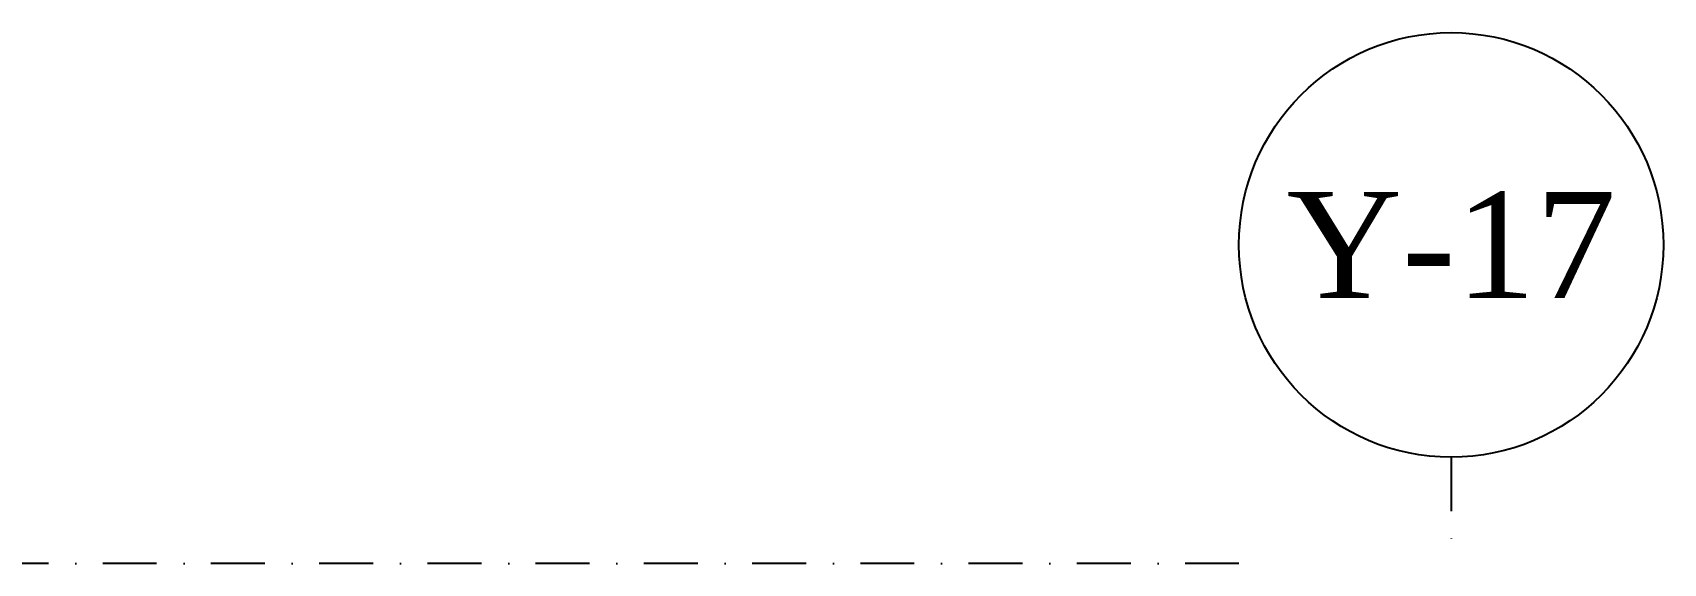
# Model space of a CAD drawing. Header units: inches. Extents: x -772 to 6765, y -813 to 4093.
# Drawn here: x 6380.3 to 6764.5, y 2645 to 2770 of the extents above; entities that cross this region are included whole.
import ezdxf
from ezdxf.enums import TextEntityAlignment as Align

# ---------------------------------------------------------------- set-up
doc = ezdxf.new("R2010")
doc.units = ezdxf.units.IN
doc.header["$MEASUREMENT"] = 0
doc.linetypes.add('DASHDOT', pattern=[25.4, 12.7, -6.35, 0, -6.35])
for name, color, linetype in [('H_STR_Aks', 250, 'DASHDOT'), ('H_STR_AksCemberi', 106, 'Continuous'), ('H_STR_AksYazi', 91, 'Continuous')]:
    doc.layers.add(name, color=color, linetype=linetype)
doc.styles.add('HG', font='times.ttf')

# ---------------------------------------------------------------- blocks, each defined once
blk = doc.blocks.new('Not_Aks_Balon')
at = {"layer": 'H_STR_AksCemberi'}
blk.add_circle((0, 0), 50, dxfattribs=at)
at = {"layer": 'H_STR_AksYazi', "style": 'HG'}
blk.add_attdef('AKSNO', text='', height=25, dxfattribs=at).set_placement((0, 0), align=Align.MIDDLE_CENTER)

msp = doc.modelspace()

# ---------------------------------------------------------------- linework, layer by layer
at = {"layer": 'H_STR_Aks'}
for p, q in [((6714.509, 2670), (6714.509, 2645)), ((6664.509, 2645), (-659.052, 2645))]:
    msp.add_line(p, q, dxfattribs=at)

# ---------------------------------------------------------------- block references
at = {"layer": 'H_STR_AksCemberi'}
msp.add_blockref('Not_Aks_Balon', (6714.509, 2720), dxfattribs=at).add_auto_attribs({'AKSNO': 'Y-17'})

doc.saveas('drawing.dxf')
